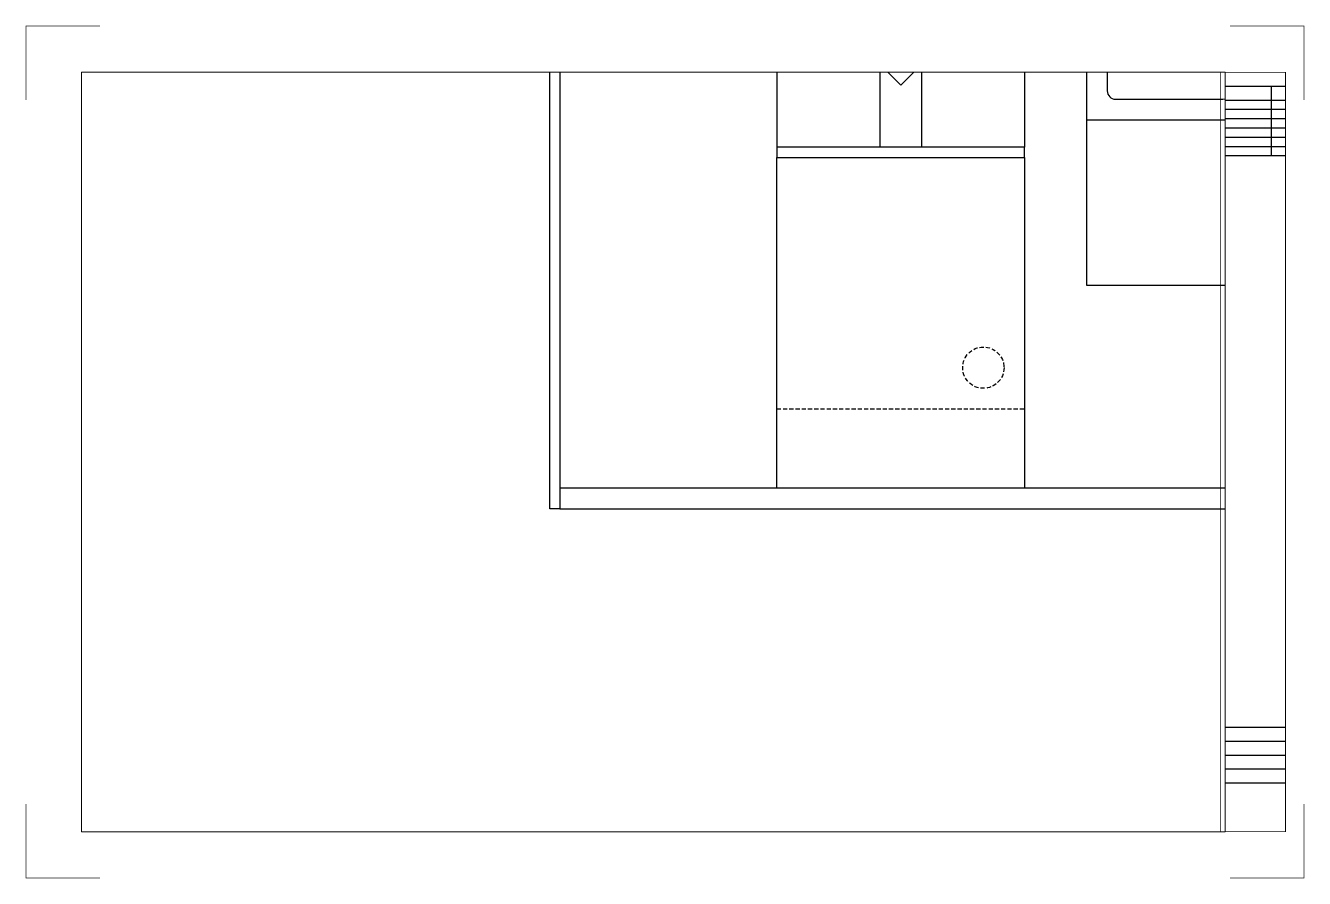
# Paper-space layout 'Generic 24in x 36in Title Block' of a CAD drawing. Header units: inches. Extents: x 0 to 34.5, y 0 to 23.
# The model-space entities are those that its viewports show. They can reach past a viewport. Long polylines and large blocks are cut down to what shows.
import ezdxf

# ---------------------------------------------------------------- set-up
doc = ezdxf.new("R2010")
doc.units = ezdxf.units.IN
doc.header["$MEASUREMENT"] = 0
doc.linetypes.add('DASHED2', pattern=[0.375, 0.25, -0.125])
doc.layers.add('Title Block', color=7, linetype='Continuous')
doc.layers.add('Viewport', color=7, linetype='Continuous')
doc.styles.add('Roman', font='ROMANS.SHX')

# ---------------------------------------------------------------- blocks, each defined once
blk = doc.blocks.new('Generic 24in x 36in Title Block')
at = {"layer": 'Title Block'}
for p, q in [((32.375, 21.375), (34, 21.375)), ((33.625, 19.5), (33.625, 21.375)), ((32.375, 21), (34, 21)), ((32.375, 20.75), (34, 20.75)), ((32.375, 20.5), (34, 20.5)), ((32.375, 20.25), (34, 20.25)), ((32.375, 20), (34, 20)), ((32.375, 19.75), (34, 19.75)), ((32.375, 19.5), (34, 19.5)), ((32.375, 4.0693), (34, 4.0693)), ((32.375, 3.6943), (34, 3.6943)), ((32.375, 3.3193), (34, 3.3193)), ((32.375, 2.9443), (34, 2.9443)), ((32.375, 2.5693), (34, 2.5693))]:
    blk.add_line(p, q, dxfattribs=at)
at = {"layer": 'Title Block', "const_width": 0.02}
for points in [[(0, 21), (0, 23), (2, 23)], [(32.5, 23), (34.5, 23), (34.5, 21)], [(0, 2), (0, 0), (2, 0)], [(32.5, 0), (34.5, 0), (34.5, 2)]]:
    blk.add_lwpolyline(points, dxfattribs=at)
for points in [[(1.5, 1.25), (32.25, 1.25), (32.25, 21.75), (1.5, 21.75)], [(32.375, 1.25), (34, 1.25), (34, 21.75), (32.375, 21.75)]]:
    blk.add_lwpolyline(points, close=True, dxfattribs=at)
at = {"color": 0, "style": 'Roman', "flags": 8}
for tag, p in [('FNAME', (-0.05, 6)), ('REVDATE', (-0.05, 3)), ('USER', (-0.05, 0))]:
    blk.add_attdef(tag, p, '', height=0.15, rotation=90, dxfattribs=at)
at = {"layer": 'Title Block', "flags": 9}
for tag in ['MINX', 'MAXX', 'MINY', 'MAXY']:
    blk.add_attdef(tag, (0, 0), '', height=0.2, dxfattribs=at)

msp = doc.modelspace()

# ---------------------------------------------------------------- linework, layer by layer
for p, q in [((7.494, 13.021), (7.494, 8.189)), ((10.494, 10.521), (10.494, 8.189))]:
    msp.add_line(p, q)
at = {"color": 5}
for p, q in [((11.244, 10.521), (11.244, 8.521)), ((11.494, 10.171), (11.494, 8.871)), ((11.594, 8.771), (12.494, 8.771)), ((12.494, 8.771), (12.894, 8.771)), ((11.244, 8.521), (12.494, 8.521)), ((11.244, 8.521), (11.244, 6.521)), ((12.494, 8.521), (13.994, 8.521)), ((11.244, 6.521), (13.994, 6.521))]:
    msp.add_line(p, q, dxfattribs=at)
at = {"color": 1}
for p, q in [((8.744, 8.189), (8.744, 9.189)), ((9.244, 9.189), (9.244, 8.189)), ((7.494, 4.064), (7.494, 8.064)), ((9.244, 8.189), (8.744, 8.189)), ((10.494, 8.064), (10.494, 5.064)), ((10.494, 5.064), (10.494, 4.064))]:
    msp.add_line(p, q, dxfattribs=at)
at = {"linetype": 'DASHED2'}
msp.add_line((7.494, 5.021), (10.494, 5.021), dxfattribs=at)
for points in [[(4.869, 3.814), (4.744, 3.814), (4.744, 29.773), (4.869, 29.773)], [(28.119, 4.064), (4.869, 4.064), (4.869, 3.814), (28.119, 3.814)]]:
    msp.add_lwpolyline(points, close=True)
at = {"color": 1}
for points in [[(8.994, 8.939), (8.641, 9.293), (8.994, 9.646), (9.348, 9.293)], [(7.494, 8.064), (10.494, 8.064), (10.494, 8.189), (7.494, 8.189)]]:
    msp.add_lwpolyline(points, close=True, dxfattribs=at)
at = {"linetype": 'DASHED2'}
msp.add_circle((9.994, 5.521), 0.25, dxfattribs=at)
at = {"color": 5}
for centre, start, end in [((11.594, 8.871), 180, 270), ((12.894, 8.871), 270, 360)]:
    msp.add_arc(centre, 0.1, start, end, dxfattribs=at)

psp = doc.layouts.new('Generic 24in x 36in Title Block')

# ---------------------------------------------------------------- block references
at = {"layer": 'Title Block'}
psp.add_blockref('Generic 24in x 36in Title Block', (0, 0), dxfattribs=at)

# ---------------------------------------------------------------- viewports
at = {"layer": 'Viewport'}
psp.add_viewport(center=(16.9375, 11.5), size=(30.875, 20.5), view_center_point=(6, 4.5), view_height=9.193548, dxfattribs=at)

doc.saveas('drawing.dxf')
